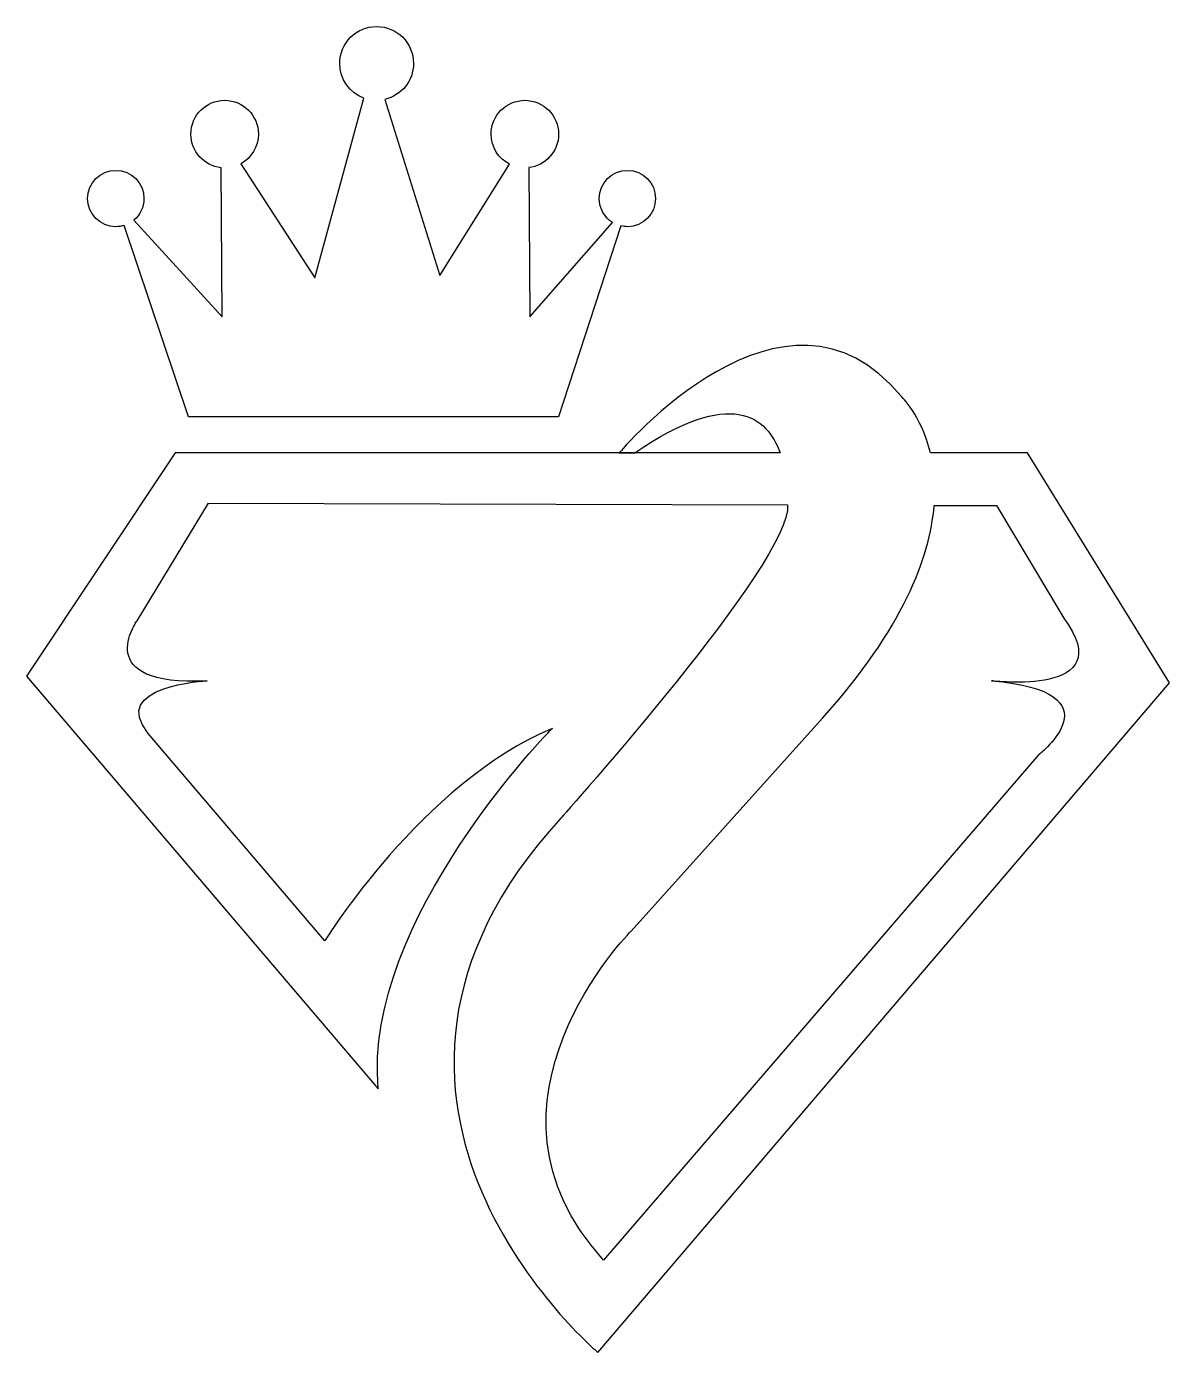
# Model space of a CAD drawing. Header units: millimetres. Extents: x -41 to 39, y -59 to 41.
# Drawn here: x -19.55 to 21.1, y -6.17 to 40.98 of the extents above; entities that cross this region are included whole.
import ezdxf

# ---------------------------------------------------------------- set-up
doc = ezdxf.new("R2010")
doc.units = ezdxf.units.MM
doc.header["$MEASUREMENT"] = 0
doc.layers.add('Layer 1', color=7, linetype='Continuous')

msp = doc.modelspace()

# ---------------------------------------------------------------- linework, layer by layer
at = {"layer": 'Layer 1', "color": 230}
for points, knots in [([(-13.793, 27.0975), (-13.793, 27.0975), (-0.6272, 27.0975), (-0.6272, 27.0975), (-0.6272, 27.0975), (1.5825, 33.8868), (1.5825, 33.8868), (1.6583, 33.8684), (1.7377, 33.8584), (1.8192, 33.8584), (2.3717, 33.8584), (2.8202, 34.3061), (2.8202, 34.8593), (2.8202, 35.4118), (2.3717, 35.8599), (1.8192, 35.8599), (1.2664, 35.8599), (0.818, 35.4118), (0.818, 34.8593), (0.818, 34.5009), (1.0064, 34.1866), (1.2894, 34.0099), (1.2894, 34.0099), (-1.6501, 30.6559), (-1.6501, 30.6559), (-1.6501, 30.6559), (-1.6865, 35.9572), (-1.6865, 35.9572), (-1.09, 36.0275), (-0.6272, 36.5345), (-0.6272, 37.1497), (-0.6272, 37.8129), (-1.165, 38.3508), (-1.8283, 38.3508), (-2.4915, 38.3508), (-3.0291, 37.8129), (-3.0291, 37.1497), (-3.0291, 36.681), (-2.7603, 36.275), (-2.3686, 36.0772), (-2.3686, 36.0772), (-4.8526, 32.1236), (-4.8526, 32.1236), (-4.8526, 32.1236), (-6.8044, 38.3839), (-6.8044, 38.3839), (-6.2214, 38.5174), (-5.7868, 39.0396), (-5.7868, 39.6628), (-5.7868, 40.3873), (-6.374, 40.975), (-7.099, 40.975), (-7.8235, 40.975), (-8.4111, 40.3873), (-8.4111, 39.6628), (-8.4111, 39.0976), (-8.0537, 38.6162), (-7.5528, 38.4313), (-7.5528, 38.4313), (-9.3005, 32.0347), (-9.3005, 32.0347), (-9.3005, 32.0347), (-11.9266, 36.0961), (-11.9266, 36.0961), (-11.5545, 36.3001), (-11.3022, 36.6954), (-11.3022, 37.1497), (-11.3022, 37.8129), (-11.8398, 38.3508), (-12.503, 38.3508), (-13.1663, 38.3508), (-13.7041, 37.8129), (-13.7041, 37.1497), (-13.7041, 36.5288), (-13.2328, 36.0178), (-12.6282, 35.9553), (-12.6282, 35.9553), (-12.592, 30.6559), (-12.592, 30.6559), (-12.592, 30.6559), (-15.7316, 34.0908), (-15.7316, 34.0908), (-15.5122, 34.2744), (-15.3722, 34.5503), (-15.3722, 34.8593), (-15.3722, 35.4118), (-15.8201, 35.8599), (-16.373, 35.8599), (-16.9255, 35.8599), (-17.3739, 35.4118), (-17.3739, 34.8593), (-17.3739, 34.3061), (-16.9255, 33.8584), (-16.373, 33.8584), (-16.2692, 33.8584), (-16.1689, 33.8743), (-16.0749, 33.9036), (-16.0749, 33.9036), (-13.793, 27.0975), (-13.793, 27.0975)], [0, 0, 0, 0, 0.030303, 0.030303, 0.030303, 0.0606061, 0.0606061, 0.0606061, 0.0909091, 0.0909091, 0.0909091, 0.1212121, 0.1212121, 0.1212121, 0.1515152, 0.1515152, 0.1515152, 0.1818182, 0.1818182, 0.1818182, 0.2121212, 0.2121212, 0.2121212, 0.2424242, 0.2424242, 0.2424242, 0.2727273, 0.2727273, 0.2727273, 0.3030303, 0.3030303, 0.3030303, 0.3333333, 0.3333333, 0.3333333, 0.3636364, 0.3636364, 0.3636364, 0.3939394, 0.3939394, 0.3939394, 0.4242424, 0.4242424, 0.4242424, 0.4545455, 0.4545455, 0.4545455, 0.4848485, 0.4848485, 0.4848485, 0.5151515, 0.5151515, 0.5151515, 0.5454545, 0.5454545, 0.5454545, 0.5757576, 0.5757576, 0.5757576, 0.6060606, 0.6060606, 0.6060606, 0.6363636, 0.6363636, 0.6363636, 0.6666667, 0.6666667, 0.6666667, 0.6969697, 0.6969697, 0.6969697, 0.7272727, 0.7272727, 0.7272727, 0.7575758, 0.7575758, 0.7575758, 0.7878788, 0.7878788, 0.7878788, 0.8181818, 0.8181818, 0.8181818, 0.8484848, 0.8484848, 0.8484848, 0.8787879, 0.8787879, 0.8787879, 0.9090909, 0.9090909, 0.9090909, 0.9393939, 0.9393939, 0.9393939, 0.969697, 0.969697, 0.969697, 1, 1, 1, 1]), ([(12.5935, 25.8162), (12.5935, 25.8162), (16.0453, 25.8162), (16.0453, 25.8162), (16.0453, 25.8162), (21.0957, 17.6394), (21.0957, 17.6394), (21.0957, 17.6394), (0.7735, -6.1693), (0.7735, -6.1693), (0.7735, -6.1693), (-9.8082, 2.7285), (-0.5489, 12.8298), (-0.5489, 12.8298), (7.7189, 22.043), (7.5147, 23.9629), (7.5147, 23.9629), (-13.0813, 24.0288), (-13.0813, 24.0288), (-13.0813, 24.0288), (-15.6166, 19.8475), (-15.6166, 19.8475), (-15.6166, 19.8475), (-17.3074, 17.4903), (-13.1263, 17.7122), (-13.1263, 17.7122), (-16.6395, 17.5343), (-15.2169, 15.844), (-15.2169, 15.844), (-8.9448, 8.4609), (-8.9448, 8.4609), (-8.9448, 8.4609), (-5.4995, 14.0663), (-0.8494, 16.0219), (-0.8494, 16.0219), (-7.5867, 9.2126), (-7.0425, 3.2098), (-7.0425, 3.2098), (-19.5481, 17.8802), (-19.5481, 17.8802), (-19.5481, 17.8802), (-14.2575, 25.8162), (-14.2575, 25.8162), (-14.2575, 25.8162), (7.252, 25.8162), (7.252, 25.8162), (6.7911, 27.0866), (5.5257, 28.1812), (2.0861, 25.8162), (2.0861, 25.8162), (1.5302, 25.8162), (1.5302, 25.8162), (1.5302, 25.8162), (7.4236, 32.8618), (11.5603, 27.8222), (11.5603, 27.8222), (12.2722, 27.1552), (12.5935, 25.8162)], [0, 0, 0, 0, 0.0526316, 0.0526316, 0.0526316, 0.1052632, 0.1052632, 0.1052632, 0.1578947, 0.1578947, 0.1578947, 0.2105263, 0.2105263, 0.2105263, 0.2631579, 0.2631579, 0.2631579, 0.3157895, 0.3157895, 0.3157895, 0.3684211, 0.3684211, 0.3684211, 0.4210526, 0.4210526, 0.4210526, 0.4736842, 0.4736842, 0.4736842, 0.5263158, 0.5263158, 0.5263158, 0.5789474, 0.5789474, 0.5789474, 0.6315789, 0.6315789, 0.6315789, 0.6842105, 0.6842105, 0.6842105, 0.7368421, 0.7368421, 0.7368421, 0.7894737, 0.7894737, 0.7894737, 0.8421053, 0.8421053, 0.8421053, 0.8947368, 0.8947368, 0.8947368, 0.9473684, 0.9473684, 0.9473684, 1, 1, 1, 1]), ([(12.7265, 23.9463), (12.5775, 22.0924), (11.617, 19.5713), (8.7581, 16.3782), (8.7581, 16.3782), (1.9523, 8.8163), (1.9523, 8.8163), (1.9523, 8.8163), (-4.1409, 2.6786), (0.9742, -2.8813), (0.9742, -2.8813), (16.4531, 15.0878), (16.4531, 15.0878), (16.4531, 15.0878), (19.3555, 17.3258), (14.7628, 17.7122), (14.7628, 17.7122), (19.3881, 17.1338), (17.3426, 19.9362), (17.3426, 19.9362), (14.9402, 23.9394), (14.9402, 23.9394), (14.9402, 23.9394), (12.7265, 23.9463), (12.7265, 23.9463)], [0, 0, 0, 0, 0.125, 0.125, 0.125, 0.25, 0.25, 0.25, 0.375, 0.375, 0.375, 0.5, 0.5, 0.5, 0.625, 0.625, 0.625, 0.75, 0.75, 0.75, 0.875, 0.875, 0.875, 1, 1, 1, 1])]:
    msp.add_open_spline(points, degree=3, knots=knots, dxfattribs=at)

doc.saveas('drawing.dxf')
